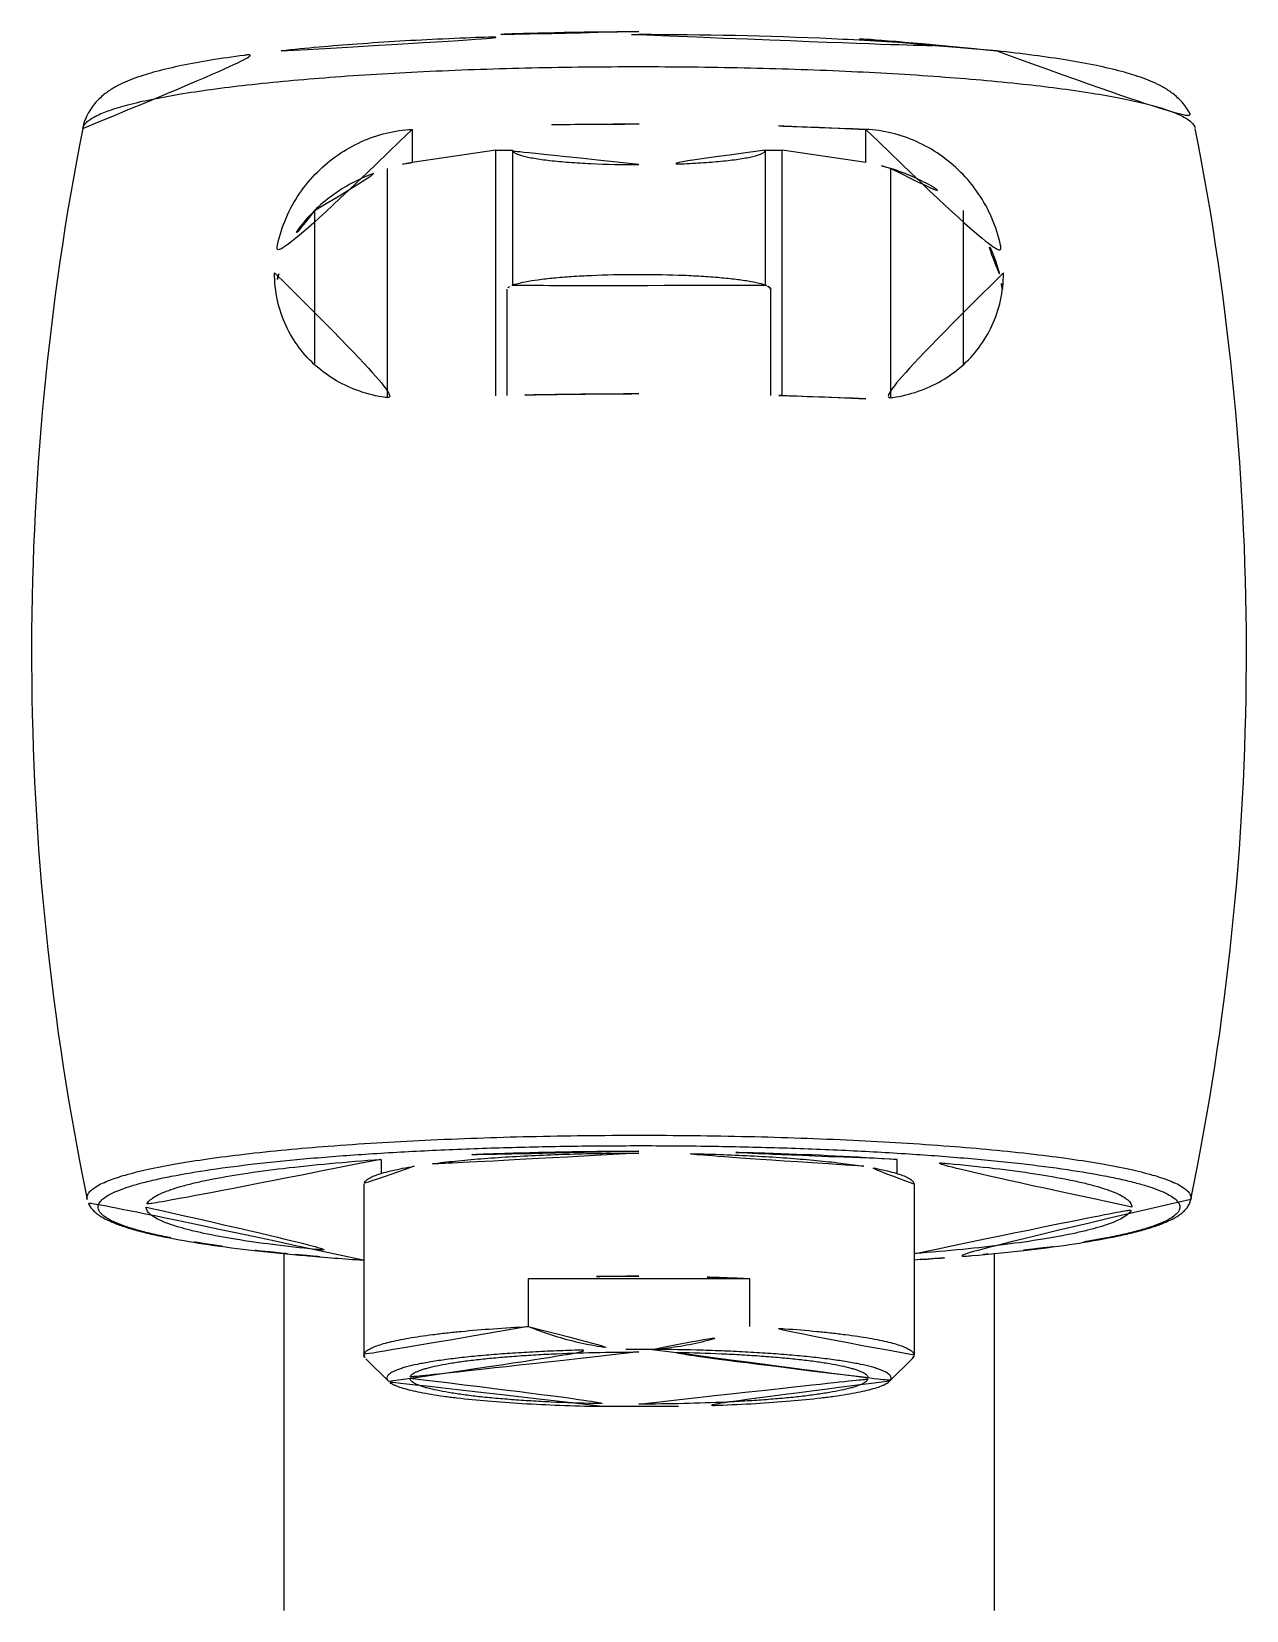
# Model space of a CAD drawing. Extents: x 16296660632 to 16296673174, y -37409619871 to -37409617131.
# Drawn here: x 16296672045.8 to 16296672098.8, y -37409617675.9 to -37409617607 of the extents above; entities that cross this region are included whole.
import ezdxf

# ---------------------------------------------------------------- set-up
doc = ezdxf.new("R2010")
doc.units = 0
doc.header["$LTSCALE"] = 10
doc.header["$MEASUREMENT"] = 0
doc.layers.get('0').update_dxf_attribs({"linetype": 'CONTINUOUS'})

msp = doc.modelspace()

# ---------------------------------------------------------------- linework, layer by layer
at = {"color": 7, "linetype": 'Continuous'}
for p, q in [((16296672072.017509, -37409617607.15107), (16296672072.34292, -37409617607.150803)), ((16296672056.727989, -37409617607.860947), (16296672056.729259, -37409617607.860809)), ((16296672071.993771, -37409617608.5448), (16296672072.34292, -37409617608.544518)), ((16296672062.442921, -37409617611.281731), (16296672062.442921, -37409617612.728577)), ((16296672082.24292, -37409617612.728577), (16296672082.24292, -37409617611.281731)), ((16296672066.09292, -37409617612.194206), (16296672062.442921, -37409617612.728577)), ((16296672066.09292, -37409617622.892868), (16296672066.09292, -37409617612.194206)), ((16296672066.09292, -37409617612.194206), (16296672066.84292, -37409617612.194206)), ((16296672066.84292, -37409617618.073448), (16296672066.84292, -37409617612.194206)), ((16296672077.84292, -37409617612.194206), (16296672077.84292, -37409617618.073509)), ((16296672077.84292, -37409617612.194206), (16296672078.59292, -37409617612.194206)), ((16296672078.59292, -37409617622.892868), (16296672078.59292, -37409617612.194206)), ((16296672082.24292, -37409617612.728577), (16296672078.59292, -37409617612.194206)), ((16296672061.34943, -37409617612.988487), (16296672061.34943, -37409617622.947937)), ((16296672083.33642, -37409617622.941902), (16296672083.33642, -37409617612.988487)), ((16296672058.189039, -37409617614.821678), (16296672058.189039, -37409617621.492111)), ((16296672086.496811, -37409617621.528587), (16296672086.496811, -37409617614.821678)), ((16296672066.59292, -37409617622.881729), (16296672066.59292, -37409617618.254753)), ((16296672078.09292, -37409617622.881729), (16296672078.09292, -37409617618.254753)), ((16296672061.09292, -37409617656.19381), (16296672061.09292, -37409617656.803947)), ((16296672062.540251, -37409617656.489227), (16296672062.532869, -37409617656.490417)), ((16296672082.15262, -37409617656.490356), (16296672082.14929, -37409617656.489822)), ((16296672083.59292, -37409617656.193466), (16296672083.59292, -37409617656.803978)), ((16296672060.34292, -37409617657.275383), (16296672060.34292, -37409617664.726852)), ((16296672084.34292, -37409617657.275383), (16296672084.34292, -37409617664.726852)), ((16296672051.92226, -37409617659.610909), (16296672051.87167, -37409617659.600929)), ((16296672092.80662, -37409617659.602417), (16296672092.756639, -37409617659.612267)), ((16296672056.84292, -37409617660.283386), (16296672056.84292, -37409617675.852707)), ((16296672060.332809, -37409617660.575371), (16296672060.13802, -37409617660.562141)), ((16296672084.604639, -37409617660.558228), (16296672084.351391, -37409617660.575493)), ((16296672087.84292, -37409617660.283401), (16296672087.84292, -37409617675.852707)), ((16296672067.51226, -37409617661.392776), (16296672067.51226, -37409617663.479187)), ((16296672077.17359, -37409617661.392776), (16296672067.51226, -37409617661.392776)), ((16296672077.17359, -37409617663.479187), (16296672077.17359, -37409617661.392776)), ((16296672072.922001, -37409617664.472717), (16296672071.763849, -37409617664.472717)), ((16296672060.4216, -37409617664.882668), (16296672061.415039, -37409617665.863213)), ((16296672084.26425, -37409617664.882668), (16296672083.270809, -37409617665.863213)), ((16296672070.62645, -37409617666.954468), (16296672074.059401, -37409617666.954468))]:
    msp.add_line(p, q, dxfattribs=at)
for centre, radius, start, end in [((16296672072.34292, -37409617752.017616), 144.999905, 90, 96.18166261), ((16296672072.34293, -37409617752.017647), 144.999939, 83.81833739, 90), ((16296672072.187071, -37409617813.400681), 202.353697, 89.95584967, 92.76013478), ((16296672072.498779, -37409617813.400681), 202.353697, 87.23986522, 90.04415033), ((16296672164.17593, -37409617634.105988), 118.333027, 168.85867462, 191.61754995), ((16296671980.50992, -37409617634.105988), 118.333027, 348.38245005, 11.14132538), ((16296672062.392139, -37409617619.033577), 5.950314, 134.93995751, 165.8107959), ((16296672082.29372, -37409617619.033577), 5.950294, 14.16397138, 45.06004249), ((16296672062.38228, -37409617619.028999), 5.939624, 165.8306216, 172.34359729), ((16296672082.30418, -37409617619.028847), 5.939005, 7.38434927, 14.14456953), ((16296672072.5821, -37409617834.355331), 211.551441, 87.3826303, 90.06480481), ((16296672061.810169, -37409617604.297821), 56.20164, 262.03276195, 262.42761367), ((16296672082.998711, -37409617605.199028), 55.29208, 277.57450221, 277.97960195), ((16296672066.068609, -37409617567.05394), 93.690498, 264.33131553, 264.65366826), ((16296672068.09387, -37409617544.213333), 116.620499, 264.70852028, 266.08824647), ((16296672077.087761, -37409617550.349861), 110.464423, 273.90191113, 275.33678403), ((16296672078.753969, -37409617568.471077), 92.266785, 275.3532681, 275.69119381), ((16296672072.265841, -37409617759.28804), 98.010607, 89.9549754, 92.77993412), ((16296672072.42001, -37409617759.28804), 98.010607, 87.22006588, 90.0450246)]:
    msp.add_arc(centre, radius, start, end, dxfattribs=at)
for centre, major_axis, start_param, end_param in [((16296672062.442921, -37409617618.689743), (4.483873, 4.617324), 0.844039889, 1.027318518), ((16296672082.24292, -37409617618.689743), (-4.483873, 4.617324), -1.027318518, -0.844039889)]:
    msp.add_ellipse(centre, major_axis=major_axis, ratio=0.863396403, start_param=start_param, end_param=end_param, dxfattribs=at)
for points, knots in [([(16296672056.72928, -37409617607.860809), (16296672057.831511, -37409617607.741417), (16296672060.180981, -37409617607.536461), (16296672065.27622, -37409617607.240883), (16296672069.271891, -37409617607.155563), (16296672072.017509, -37409617607.15107)], [0, 0, 0, 0, 0.217241411, 0.462005798, 1, 1, 1, 1]), ([(16296672072.34292, -37409617607.150803), (16296672075.146721, -37409617607.150803), (16296672079.228239, -37409617607.232887), (16296672084.432091, -37409617607.530609), (16296672086.831841, -37409617607.738983), (16296672087.956791, -37409617607.860832)], [0, 0, 0, 0, 0.537952994, 0.782897487, 1, 1, 1, 1]), ([(16296672048.07316, -37409617611.24012), (16296672048.120371, -37409617611.000427), (16296672048.281019, -37409617610.564598), (16296672048.665661, -37409617610.050484), (16296672049.082041, -37409617609.684723), (16296672049.630699, -37409617609.343109), (16296672050.361919, -37409617609.02845), (16296672051.330111, -37409617608.737312), (16296672052.43959, -37409617608.482918), (16296672053.71612, -37409617608.252243), (16296672055.16411, -37409617608.041054), (16296672056.188259, -37409617607.919411), (16296672056.728001, -37409617607.860939)], [0, 0, 0, 0, 0.074739749, 0.139249544, 0.194630463, 0.243338921, 0.336445854, 0.437130341, 0.552374562, 0.68450314, 0.833904031, 1, 1, 1, 1]), ([(16296672087.95866, -37409617607.861031), (16296672088.49835, -37409617607.919487), (16296672089.52239, -37409617608.04113), (16296672090.97024, -37409617608.252319), (16296672092.246639, -37409617608.483002), (16296672093.356001, -37409617608.737381), (16296672094.324089, -37409617609.028526), (16296672095.05525, -37409617609.34314), (16296672095.60391, -37409617609.684753), (16296672096.020189, -37409617610.050552), (16296672096.404881, -37409617610.564621), (16296672096.565479, -37409617611.00042), (16296672096.61269, -37409617611.24012)], [0, 0, 0, 0, 0.166092981, 0.315491988, 0.447617793, 0.562859859, 0.663543617, 0.756650339, 0.805356258, 0.860757276, 0.925249618, 1, 1, 1, 1]), ([(16296672048.07316, -37409617611.24012), (16296672048.093121, -37409617611.138672), (16296672048.20656, -37409617610.989113), (16296672048.410801, -37409617610.833557), (16296672048.735821, -37409617610.645889), (16296672049.28281, -37409617610.427902), (16296672050.099911, -37409617610.186943), (16296672051.119459, -37409617609.954857), (16296672052.33271, -37409617609.733368), (16296672053.729231, -37409617609.525291), (16296672055.91711, -37409617609.256729), (16296672059.00441, -37409617608.978607), (16296672063.04891, -37409617608.73674), (16296672067.433571, -37409617608.584618), (16296672070.453711, -37409617608.547318), (16296672071.993771, -37409617608.5448)], [0, 0, 0, 0, 0.012744426, 0.021393292, 0.031884868, 0.058780666, 0.093779722, 0.136809055, 0.187600037, 0.245763062, 0.310818073, 0.459276389, 0.627747036, 0.810174301, 1, 1, 1, 1]), ([(16296672072.34292, -37409617608.544518), (16296672073.873159, -37409617608.544518), (16296672076.87916, -37409617608.5765), (16296672081.251881, -37409617608.719513), (16296672085.30382, -37409617608.951233), (16296672088.889179, -37409617609.26281), (16296672091.522301, -37409617609.593262), (16296672093.296671, -37409617609.901482), (16296672094.35532, -37409617610.129578), (16296672095.216631, -37409617610.366783), (16296672095.80337, -37409617610.581787), (16296672096.16404, -37409617610.765297), (16296672096.400579, -37409617610.919922), (16296672096.544491, -37409617611.062019), (16296672096.589729, -37409617611.166969)], [0, 0, 0, 0, 0.186516287, 0.36637955, 0.533222645, 0.681138091, 0.804976649, 0.856530514, 0.900609008, 0.936923722, 0.965345271, 0.976639411, 0.986070105, 1, 1, 1, 1]), ([(16296672062.442921, -37409617611.281731), (16296672062.064171, -37409617611.300507), (16296672061.30563, -37409617611.411362), (16296672059.843559, -37409617611.912781), (16296672058.18635, -37409617613.05883), (16296672057.029909, -37409617614.752083), (16296672056.530951, -37409617616.309792), (16296672056.442949, -37409617617.129608), (16296672056.44294, -37409617617.534683)], [0, 0, 0, 0, 0.119802196, 0.240441949, 0.486064204, 0.741794051, 0.872033267, 1, 1, 1, 1]), ([(16296672082.24292, -37409617611.281731), (16296672082.621651, -37409617611.300499), (16296672083.380079, -37409617611.411247), (16296672084.47168, -37409617611.785896), (16296672085.49036, -37409617612.360329), (16296672086.40522, -37409617613.122231), (16296672087.181669, -37409617614.056488), (16296672087.778749, -37409617615.135986), (16296672088.15563, -37409617616.312813), (16296672088.242941, -37409617617.132446), (16296672088.242809, -37409617617.537407)], [0, 0, 0, 0, 0.119501806, 0.23987492, 0.361770722, 0.48601393, 0.613037283, 0.742429232, 0.872379533, 1, 1, 1, 1]), ([(16296672072.34292, -37409617612.818909), (16296672071.64113, -37409617612.818909), (16296672070.62154, -37409617612.797897), (16296672069.32538, -37409617612.721107), (16296672068.6098, -37409617612.656502), (16296672068.10441, -37409617612.593872), (16296672067.78367, -37409617612.545357), (16296672067.50672, -37409617612.493736), (16296672067.275961, -37409617612.43972), (16296672067.093559, -37409617612.383636), (16296672066.97331, -37409617612.332916), (16296672066.9044, -37409617612.288803), (16296672066.86268, -37409617612.252617), (16296672066.84292, -37409617612.216454), (16296672066.84292, -37409617612.194206)], [0, 0, 0, 0, 0.375499325, 0.545384035, 0.694678023, 0.759833355, 0.817841194, 0.868215242, 0.910542491, 0.944567721, 0.970255923, 0.980093215, 0.988106794, 1, 1, 1, 1]), ([(16296672077.84292, -37409617612.194206), (16296672077.84292, -37409617612.216454), (16296672077.82317, -37409617612.252617), (16296672077.78145, -37409617612.288803), (16296672077.71254, -37409617612.332916), (16296672077.592291, -37409617612.383636), (16296672077.409889, -37409617612.43972), (16296672077.179131, -37409617612.493736), (16296672076.90218, -37409617612.545357), (16296672076.58144, -37409617612.593872), (16296672076.07605, -37409617612.656502), (16296672075.36046, -37409617612.721107), (16296672074.06431, -37409617612.797897), (16296672073.04471, -37409617612.818909), (16296672072.34292, -37409617612.818909)], [0, 0, 0, 0, 0.011893206, 0.019906785, 0.029744077, 0.055432279, 0.089457509, 0.131784758, 0.182158806, 0.240166645, 0.305321977, 0.454615965, 0.624500675, 1, 1, 1, 1]), ([(16296672058.189039, -37409617614.821678), (16296672058.429701, -37409617614.581306), (16296672058.944759, -37409617614.143227), (16296672059.77689, -37409617613.625267), (16296672060.585899, -37409617613.252823), (16296672061.11046, -37409617613.06749), (16296672061.34943, -37409617612.988487)], [0, 0, 0, 0, 0.276793034, 0.547590327, 0.795189754, 1, 1, 1, 1]), ([(16296672083.33642, -37409617612.988487), (16296672083.57539, -37409617613.06749), (16296672084.10008, -37409617613.252983), (16296672085.215919, -37409617613.765762), (16296672086.021959, -37409617614.347397), (16296672086.496811, -37409617614.821678)], [0, 0, 0, 0, 0.205114046, 0.453051418, 1, 1, 1, 1]), ([(16296672056.44294, -37409617617.534683), (16296672056.442921, -37409617617.940536), (16296672056.52784, -37409617618.736473), (16296672056.903339, -37409617619.848923), (16296672057.485979, -37409617620.82029), (16296672058.240721, -37409617621.632759), (16296672059.13973, -37409617622.275902), (16296672060.159439, -37409617622.738869), (16296672061.275209, -37409617623.006378), (16296672062.051291, -37409617623.04274), (16296672062.442921, -37409617623.024597)], [0, 0, 0, 0, 0.133724205, 0.261250291, 0.383953616, 0.504134017, 0.624098777, 0.745801296, 0.870826564, 1, 1, 1, 1]), ([(16296672077.902479, -37409617618.088051), (16296672077.79834, -37409617618.043228), (16296672077.5336, -37409617617.96772), (16296672077.06464, -37409617617.876823), (16296672076.462971, -37409617617.794983), (16296672075.74592, -37409617617.724586), (16296672074.93301, -37409617617.668297), (16296672073.726049, -37409617617.61322), (16296672072.16292, -37409617617.590538), (16296672070.608391, -37409617617.624222), (16296672069.428631, -37409617617.688248), (16296672068.650209, -37409617617.750282), (16296672067.97551, -37409617617.825333), (16296672067.423611, -37409617617.911324), (16296672067.048149, -37409617617.994347), (16296672066.822639, -37409617618.069359), (16296672066.735649, -37409617618.108582), (16296672066.69976, -37409617618.129478)], [0, 0, 0, 0, 0.030128148, 0.072764822, 0.126978019, 0.191372911, 0.264209282, 0.343479994, 0.51241187, 0.679513194, 0.756547923, 0.826344213, 0.886997551, 0.936882874, 0.974755413, 0.988963283, 1, 1, 1, 1]), ([(16296672088.242809, -37409617617.537407), (16296672088.24268, -37409617617.943008), (16296672088.157511, -37409617618.738457), (16296672087.78178, -37409617619.850349), (16296672087.199169, -37409617620.82135), (16296672086.44434, -37409617621.633347), (16296672085.545521, -37409617622.276222), (16296672084.52593, -37409617622.739113), (16296672083.410311, -37409617623.006332), (16296672082.634411, -37409617623.04274), (16296672082.24292, -37409617623.024597)], [0, 0, 0, 0, 0.133676809, 0.26118768, 0.38391826, 0.504087992, 0.624054293, 0.745780742, 0.87083613, 1, 1, 1, 1]), ([(16296672066.69976, -37409617618.129478), (16296672066.683611, -37409617618.13887), (16296672066.637831, -37409617618.167953), (16296672066.59292, -37409617618.217484), (16296672066.59292, -37409617618.254753)], [0, 0, 0, 0, 0.333933555, 1, 1, 1, 1]), ([(16296672078.09292, -37409617618.254753), (16296672078.09292, -37409617618.222519), (16296672078.05282, -37409617618.171059), (16296672077.980949, -37409617618.124657), (16296672077.930849, -37409617618.100258), (16296672077.902479, -37409617618.088051)], [0, 0, 0, 0, 0.369005788, 0.646327553, 1, 1, 1, 1]), ([(16296672072.34292, -37409617622.804024), (16296672071.498289, -37409617622.804024), (16296672068.197359, -37409617622.822289), (16296672064.896641, -37409617622.910881), (16296672062.442921, -37409617623.024597)], [0, 0, 0, 0, 0.255873746, 1, 1, 1, 1]), ([(16296672048.267111, -37409617657.93541), (16296672048.25795, -37409617657.890923), (16296672048.25964, -37409617657.791969), (16296672048.33013, -37409617657.649063), (16296672048.4585, -37409617657.51297), (16296672048.643259, -37409617657.379608), (16296672048.88505, -37409617657.24778), (16296672049.315809, -37409617657.060013), (16296672050.000561, -37409617656.83934), (16296672050.989321, -37409617656.59729), (16296672052.18874, -37409617656.366257), (16296672053.587151, -37409617656.148697), (16296672055.80608, -37409617655.866913), (16296672058.962629, -37409617655.576469), (16296672063.11772, -37409617655.325798), (16296672067.637341, -37409617655.170959), (16296672070.75371, -37409617655.136253), (16296672072.34292, -37409617655.136253)], [0, 0, 0, 0, 0.00553463, 0.011602171, 0.018986944, 0.028132318, 0.039263559, 0.052484886, 0.085341302, 0.126755449, 0.176482587, 0.234126722, 0.299180496, 0.449006774, 0.620277518, 0.8063502, 1, 1, 1, 1]), ([(16296672072.34292, -37409617655.136253), (16296672073.93211, -37409617655.136253), (16296672077.048441, -37409617655.170959), (16296672081.56801, -37409617655.325798), (16296672085.723101, -37409617655.576462), (16296672088.879669, -37409617655.866913), (16296672091.098631, -37409617656.148689), (16296672092.49707, -37409617656.366249), (16296672093.696501, -37409617656.597282), (16296672094.68528, -37409617656.83934), (16296672095.370029, -37409617657.059998), (16296672095.8008, -37409617657.24778), (16296672096.042589, -37409617657.379608), (16296672096.22735, -37409617657.51297), (16296672096.355721, -37409617657.649063), (16296672096.426201, -37409617657.791969), (16296672096.4279, -37409617657.890923), (16296672096.418739, -37409617657.93541)], [0, 0, 0, 0, 0.193646274, 0.379717149, 0.550988015, 0.700815845, 0.76587063, 0.823515701, 0.873243689, 0.914658324, 0.947515115, 0.960736411, 0.971867776, 0.981013231, 0.988397894, 0.99446539, 1, 1, 1, 1]), ([(16296672051.87167, -37409617659.600929), (16296672051.63022, -37409617659.553047), (16296672051.17691, -37409617659.456833), (16296672050.545219, -37409617659.29895), (16296672050.00596, -37409617659.137222), (16296672049.56114, -37409617658.972343), (16296672049.211201, -37409617658.805367), (16296672048.956461, -37409617658.635567), (16296672048.791571, -37409617658.460052), (16296672048.73032, -37409617658.260918), (16296672048.801161, -37409617658.063522), (16296672048.972799, -37409617657.889076), (16296672049.234859, -37409617657.719452), (16296672049.5921, -37409617657.552673), (16296672050.04427, -37409617657.387993), (16296672050.590731, -37409617657.226547), (16296672051.22946, -37409617657.068977), (16296672052.255199, -37409617656.853958), (16296672053.747971, -37409617656.607803), (16296672055.772711, -37409617656.350952), (16296672058.07946, -37409617656.125038), (16296672060.62907, -37409617655.934196), (16296672063.37818, -37409617655.782143), (16296672066.2803, -37409617655.671356), (16296672069.28558, -37409617655.604301), (16296672071.318199, -37409617655.589417), (16296672072.34292, -37409617655.589256)], [0, 0, 0, 0, 0.026782599, 0.050413274, 0.070830135, 0.088009116, 0.101991684, 0.112919752, 0.121187715, 0.12775488, 0.134399108, 0.142848396, 0.154002865, 0.168229047, 0.185657361, 0.206323683, 0.230199868, 0.257222393, 0.320341002, 0.394751653, 0.479267351, 0.572507406, 0.672928668, 0.778836598, 0.888500076, 1, 1, 1, 1]), ([(16296672072.34292, -37409617655.82692), (16296672070.39159, -37409617655.82692), (16296672066.634199, -37409617655.884109), (16296672062.88027, -37409617656.063026), (16296672061.07881, -37409617656.188904)], [0, 0, 0, 0, 0.519361787, 1, 1, 1, 1]), ([(16296672072.34292, -37409617655.589256), (16296672073.36796, -37409617655.589363), (16296672075.40115, -37409617655.604286), (16296672078.40728, -37409617655.671432), (16296672081.310169, -37409617655.782242), (16296672084.059931, -37409617655.93441), (16296672086.61002, -37409617656.125351), (16296672088.917049, -37409617656.351379), (16296672090.941839, -37409617656.608383), (16296672092.434481, -37409617656.854652), (16296672093.45997, -37409617657.069794), (16296672094.09841, -37409617657.227432), (16296672094.64451, -37409617657.388939), (16296672095.096251, -37409617657.553688), (16296672095.452999, -37409617657.720543), (16296672095.71452, -37409617657.890244), (16296672095.885611, -37409617658.064827), (16296672095.95558, -37409617658.262466), (16296672095.893351, -37409617658.46151), (16296672095.72769, -37409617658.636963), (16296672095.47209, -37409617658.806793), (16296672095.121241, -37409617658.973801), (16296672094.67544, -37409617659.138702), (16296672094.13517, -37409617659.300438), (16296672093.50243, -37409617659.458321), (16296672093.04842, -37409617659.554558), (16296672092.80662, -37409617659.602417)], [0, 0, 0, 0, 0.111501749, 0.221165025, 0.327072022, 0.427489459, 0.520721705, 0.605224767, 0.679617123, 0.742711202, 0.769718994, 0.793578866, 0.814227548, 0.831636858, 0.845843338, 0.856978578, 0.865411366, 0.872048027, 0.87862247, 0.886909108, 0.897861365, 0.911871143, 0.929079038, 0.949525658, 0.97318674, 1, 1, 1, 1]), ([(16296672083.605721, -37409617656.188797), (16296672081.804461, -37409617656.062973), (16296672078.05097, -37409617655.884102), (16296672074.294029, -37409617655.82692), (16296672072.34292, -37409617655.82692)], [0, 0, 0, 0, 0.480640566, 1, 1, 1, 1]), ([(16296672061.07881, -37409617656.188904), (16296672060.33297, -37409617656.240997), (16296672058.913691, -37409617656.353569), (16296672056.906651, -37409617656.559792), (16296672055.149309, -37409617656.792198), (16296672053.85622, -37409617657.013573), (16296672052.969469, -37409617657.206253), (16296672052.418289, -37409617657.347076), (16296672051.94742, -37409617657.491173), (16296672051.55851, -37409617657.63797), (16296672051.25194, -37409617657.786568), (16296672051.027849, -37409617657.937637), (16296672050.88221, -37409617658.093529), (16296672050.842951, -37409617658.215103), (16296672050.842951, -37409617658.268929)], [0, 0, 0, 0, 0.210605871, 0.401010805, 0.568266621, 0.70985868, 0.770393654, 0.823838839, 0.870064133, 0.909029865, 0.940837967, 0.9658138, 0.984837247, 1, 1, 1, 1]), ([(16296672062.532869, -37409617656.490417), (16296672062.365549, -37409617656.517403), (16296672062.05084, -37409617656.571991), (16296672061.61104, -37409617656.662643), (16296672061.23403, -37409617656.756508), (16296672060.921909, -37409617656.852982), (16296672060.7047, -37409617656.939499), (16296672060.56646, -37409617657.01181), (16296672060.486629, -37409617657.062973), (16296672060.42384, -37409617657.11454), (16296672060.378059, -37409617657.166832), (16296672060.3496, -37409617657.220337), (16296672060.342939, -37409617657.257729), (16296672060.342939, -37409617657.275398)], [0, 0, 0, 0, 0.211731989, 0.398981727, 0.560891291, 0.696911198, 0.80691521, 0.852349669, 0.891637209, 0.925158169, 0.953557337, 0.977925666, 1, 1, 1, 1]), ([(16296672072.34292, -37409617655.912407), (16296672071.395901, -37409617655.912407), (16296672069.554911, -37409617655.936882), (16296672067.304291, -37409617656.029541), (16296672065.62322, -37409617656.142281), (16296672064.49367, -37409617656.240211), (16296672063.47591, -37409617656.352318), (16296672062.83777, -37409617656.441368), (16296672062.540251, -37409617656.489227)], [0, 0, 0, 0, 0.289082349, 0.561946095, 0.687475579, 0.803364303, 0.908012027, 1, 1, 1, 1]), ([(16296672082.14929, -37409617656.489822), (16296672081.851789, -37409617656.441917), (16296672081.213631, -37409617656.352768), (16296672080.195749, -37409617656.240547), (16296672079.065901, -37409617656.142517), (16296672077.38414, -37409617656.029671), (16296672075.13241, -37409617655.936897), (16296672073.29047, -37409617655.912407), (16296672072.34292, -37409617655.912407)], [0, 0, 0, 0, 0.091948304, 0.196570689, 0.31244744, 0.437976926, 0.710868625, 1, 1, 1, 1]), ([(16296672084.342911, -37409617657.275368), (16296672084.342911, -37409617657.257698), (16296672084.336241, -37409617657.220306), (16296672084.30777, -37409617657.166786), (16296672084.261971, -37409617657.114502), (16296672084.19916, -37409617657.06292), (16296672084.11932, -37409617657.011772), (16296672083.98105, -37409617656.939453), (16296672083.763809, -37409617656.852943), (16296672083.451639, -37409617656.756462), (16296672083.07457, -37409617656.662582), (16296672082.63471, -37409617656.571938), (16296672082.31996, -37409617656.517326), (16296672082.15262, -37409617656.490356)], [0, 0, 0, 0, 0.022073096, 0.046441282, 0.07484104, 0.108362995, 0.147651661, 0.193087192, 0.303092938, 0.439113726, 0.601022956, 0.788271126, 1, 1, 1, 1]), ([(16296672093.842899, -37409617658.268898), (16296672093.842899, -37409617658.215073), (16296672093.803619, -37409617658.093483), (16296672093.65793, -37409617657.937599), (16296672093.433809, -37409617657.786507), (16296672093.12719, -37409617657.637901), (16296672092.738211, -37409617657.491096), (16296672092.267281, -37409617657.347), (16296672091.716021, -37409617657.206161), (16296672090.829149, -37409617657.013474), (16296672089.5359, -37409617656.792099), (16296672087.77836, -37409617656.559692), (16296672085.77108, -37409617656.353477), (16296672084.35165, -37409617656.240913), (16296672083.605721, -37409617656.188797)], [0, 0, 0, 0, 0.015162362, 0.034186357, 0.059162749, 0.090971781, 0.12993859, 0.176164488, 0.229610298, 0.29014574, 0.431737709, 0.598992792, 0.789396222, 1, 1, 1, 1]), ([(16296672060.31167, -37409617660.578308), (16296672059.47967, -37409617660.522499), (16296672057.892799, -37409617660.401337), (16296672055.64237, -37409617660.178177), (16296672053.65781, -37409617659.925003), (16296672052.18602, -37409617659.682297), (16296672051.164459, -37409617659.469803), (16296672050.51671, -37409617659.312378), (16296672049.95034, -37409617659.148323), (16296672049.463449, -37409617658.975647), (16296672049.05171, -37409617658.790619), (16296672048.755381, -37409617658.614319), (16296672048.559349, -37409617658.445549), (16296672048.430161, -37409617658.301979), (16296672048.324551, -37409617658.132263), (16296672048.281019, -37409617658.003098), (16296672048.267099, -37409617657.93541)], [0, 0, 0, 0, 0.19791335, 0.377698649, 0.536682755, 0.672688524, 0.731595308, 0.784298385, 0.830861706, 0.871497718, 0.906787929, 0.937922525, 0.952867919, 0.968033065, 0.983598589, 1, 1, 1, 1]), ([(16296672050.842951, -37409617658.268929), (16296672050.842951, -37409617658.320328), (16296672050.8783, -37409617658.435654), (16296672051.011681, -37409617658.585587), (16296672051.21756, -37409617658.730743), (16296672051.49914, -37409617658.87355), (16296672051.85643, -37409617659.014709), (16296672052.28916, -37409617659.153526), (16296672052.796021, -37409617659.289459), (16296672053.612301, -37409617659.475983), (16296672054.804779, -37409617659.691498), (16296672056.428749, -37409617659.919731), (16296672058.28886, -37409617660.124809), (16296672059.606171, -37409617660.238564), (16296672060.299549, -37409617660.291817)], [0, 0, 0, 0, 0.015623973, 0.034949466, 0.060053688, 0.091852295, 0.130702192, 0.176727584, 0.229921513, 0.290174858, 0.431211121, 0.598109558, 0.788604573, 1, 1, 1, 1]), ([(16296672084.38678, -37409617660.291786), (16296672085.080139, -37409617660.238533), (16296672086.39739, -37409617660.124771), (16296672088.257429, -37409617659.919693), (16296672089.88133, -37409617659.691452), (16296672091.073759, -37409617659.475937), (16296672091.889999, -37409617659.289413), (16296672092.39683, -37409617659.153488), (16296672092.829531, -37409617659.014671), (16296672093.18679, -37409617658.873512), (16296672093.468349, -37409617658.730698), (16296672093.67421, -37409617658.585548), (16296672093.80757, -37409617658.435623), (16296672093.842899, -37409617658.320297), (16296672093.842899, -37409617658.268898)], [0, 0, 0, 0, 0.211396764, 0.401893451, 0.568792907, 0.709829694, 0.770082782, 0.823276358, 0.86930126, 0.908150136, 0.939947892, 0.965051393, 0.984376058, 1, 1, 1, 1]), ([(16296672096.418751, -37409617657.93541), (16296672096.404831, -37409617658.003098), (16296672096.3613, -37409617658.132263), (16296672096.25569, -37409617658.301979), (16296672096.126499, -37409617658.445549), (16296672095.93047, -37409617658.614326), (16296672095.63414, -37409617658.790619), (16296672095.222401, -37409617658.975647), (16296672094.73551, -37409617659.148323), (16296672094.16913, -37409617659.312378), (16296672093.521379, -37409617659.46981), (16296672092.499821, -37409617659.682297), (16296672091.02803, -37409617659.925003), (16296672089.043461, -37409617660.178177), (16296672086.79303, -37409617660.401337), (16296672085.20615, -37409617660.522499), (16296672084.374149, -37409617660.578323)], [0, 0, 0, 0, 0.01640098, 0.031966629, 0.047132004, 0.062077454, 0.093211934, 0.128502111, 0.169138156, 0.215701446, 0.268404511, 0.327311265, 0.463317008, 0.622301128, 0.802086539, 1, 1, 1, 1]), ([(16296672054.02018, -37409617659.956963), (16296672053.830391, -37409617659.930389), (16296672053.129, -37409617659.828247), (16296672052.429741, -37409617659.710533), (16296672051.92226, -37409617659.610909)], [0, 0, 0, 0, 0.270367203, 1, 1, 1, 1]), ([(16296672092.756639, -37409617659.612267), (16296672092.598221, -37409617659.643333), (16296672091.906639, -37409617659.772598), (16296672091.211189, -37409617659.880493), (16296672090.674351, -37409617659.95575)], [0, 0, 0, 0, 0.229468093, 1, 1, 1, 1]), ([(16296672056.81432, -37409617660.28627), (16296672056.60244, -37409617660.265228), (16296672055.797951, -37409617660.182426), (16296672054.994619, -37409617660.087868), (16296672054.40399, -37409617660.009338)], [0, 0, 0, 0, 0.263275568, 1, 1, 1, 1]), ([(16296672090.287001, -37409617660.008652), (16296672090.09951, -37409617660.0336), (16296672089.30632, -37409617660.135201), (16296672088.511339, -37409617660.222504), (16296672087.90383, -37409617660.283058)], [0, 0, 0, 0, 0.236527652, 1, 1, 1, 1]), ([(16296672067.51226, -37409617663.479187), (16296672067.00128, -37409617663.504707), (16296672066.023279, -37409617663.562729), (16296672064.832781, -37409617663.660004), (16296672063.95434, -37409617663.750572), (16296672063.35849, -37409617663.821564), (16296672062.809509, -37409617663.897141), (16296672062.310261, -37409617663.976929), (16296672061.863279, -37409617664.06044), (16296672061.470881, -37409617664.147202), (16296672061.13492, -37409617664.236641), (16296672060.85705, -37409617664.32827), (16296672060.66394, -37409617664.410179), (16296672060.54126, -37409617664.478447), (16296672060.47032, -37409617664.526772), (16296672060.41453, -37409617664.575493), (16296672060.373911, -37409617664.624863), (16296672060.34878, -37409617664.675247), (16296672060.342939, -37409617664.710228), (16296672060.34293, -37409617664.726852)], [0, 0, 0, 0, 0.207286494, 0.396916716, 0.483900245, 0.565072219, 0.64002857, 0.708409725, 0.769900263, 0.824231983, 0.871204451, 0.910694342, 0.942713199, 0.955989483, 0.967522371, 0.977429375, 0.985904178, 0.993265278, 1, 1, 1, 1]), ([(16296672067.51226, -37409617663.479187), (16296672068.19022, -37409617663.750343), (16296672069.235241, -37409617664.096283), (16296672070.670271, -37409617664.37928), (16296672071.39884, -37409617664.453629), (16296672071.763849, -37409617664.472717)], [0, 0, 0, 0, 0.499730541, 0.749847128, 1, 1, 1, 1]), ([(16296672072.922001, -37409617664.472717), (16296672073.28701, -37409617664.453629), (16296672074.015579, -37409617664.37928), (16296672075.450609, -37409617664.096283), (16296672076.49563, -37409617663.750343), (16296672077.17359, -37409617663.479187)], [0, 0, 0, 0, 0.250153159, 0.500269843, 1, 1, 1, 1]), ([(16296672084.342911, -37409617664.726852), (16296672084.342911, -37409617664.710228), (16296672084.33707, -37409617664.675247), (16296672084.311939, -37409617664.624863), (16296672084.27132, -37409617664.575493), (16296672084.21553, -37409617664.526772), (16296672084.14459, -37409617664.478447), (16296672084.0219, -37409617664.410179), (16296672083.8288, -37409617664.32827), (16296672083.55093, -37409617664.236641), (16296672083.21497, -37409617664.147202), (16296672082.822571, -37409617664.06044), (16296672082.375601, -37409617663.976929), (16296672081.876341, -37409617663.897141), (16296672081.32736, -37409617663.821564), (16296672080.73151, -37409617663.750572), (16296672079.853069, -37409617663.660004), (16296672078.662571, -37409617663.562729), (16296672077.684561, -37409617663.504707), (16296672077.17359, -37409617663.479187)], [0, 0, 0, 0, 0.006734722, 0.014095822, 0.022570625, 0.032477629, 0.044010517, 0.057286801, 0.089305658, 0.128795549, 0.175768017, 0.230099737, 0.291590275, 0.35997143, 0.434927781, 0.516099755, 0.603083284, 0.792713506, 1, 1, 1, 1]), ([(16296672060.34293, -37409617664.726852), (16296672060.34293, -37409617664.739967), (16296672060.346451, -37409617664.76709), (16296672060.36825, -37409617664.82299), (16296672060.398451, -37409617664.85981), (16296672060.42161, -37409617664.882668)], [0, 0, 0, 0, 0.220198831, 0.453597339, 1, 1, 1, 1]), ([(16296672061.41511, -37409617665.863274), (16296672061.395941, -37409617665.844353), (16296672061.36377, -37409617665.806091), (16296672061.338591, -37409617665.73777), (16296672061.347429, -37409617665.667717), (16296672061.38781, -37409617665.601738), (16296672061.455259, -37409617665.538582), (16296672061.54981, -37409617665.476479), (16296672061.671659, -37409617665.415031), (16296672061.820869, -37409617665.354279), (16296672061.99721, -37409617665.294327), (16296672062.28406, -37409617665.211151), (16296672062.70813, -37409617665.11322), (16296672063.292101, -37409617665.006569), (16296672063.969959, -37409617664.906807), (16296672064.73473, -37409617664.815071), (16296672065.57855, -37409617664.73243), (16296672066.49268, -37409617664.659813), (16296672067.46764, -37409617664.598), (16296672068.49328, -37409617664.547699), (16296672069.93074, -37409617664.496101), (16296672071.02561, -37409617664.477142), (16296672071.763849, -37409617664.472717)], [0, 0, 0, 0, 0.007478302, 0.013698468, 0.019637594, 0.026398609, 0.034759335, 0.045132703, 0.057717217, 0.07260898, 0.089844347, 0.109425825, 0.155540734, 0.210648532, 0.274271645, 0.345811266, 0.424566533, 0.50974843, 0.600498045, 0.695893004, 0.794950493, 1, 1, 1, 1]), ([(16296672072.34292, -37409617664.584572), (16296672071.69257, -37409617664.584572), (16296672070.4165, -37409617664.598587), (16296672068.84507, -37409617664.651604), (16296672067.643721, -37409617664.715736), (16296672066.804569, -37409617664.772499), (16296672066.018721, -37409617664.838219), (16296672065.293711, -37409617664.912231), (16296672064.63649, -37409617664.993752), (16296672064.053329, -37409617665.081909), (16296672063.549761, -37409617665.175781), (16296672063.18306, -37409617665.261658), (16296672062.933901, -37409617665.334373), (16296672062.77969, -37409617665.386833), (16296672062.648331, -37409617665.439987), (16296672062.54001, -37409617665.493752), (16296672062.45472, -37409617665.548027), (16296672062.392349, -37409617665.603127), (16296672062.35272, -37409617665.660004), (16296672062.34293, -37409617665.70137), (16296672062.34293, -37409617665.720383)], [0, 0, 0, 0, 0.191338267, 0.375410317, 0.462535597, 0.545273403, 0.622847245, 0.694532265, 0.75966846, 0.817666635, 0.868023208, 0.910340926, 0.9283992, 0.944366323, 0.95824298, 0.970061385, 0.979897515, 0.987906897, 0.994408136, 1, 1, 1, 1]), ([(16296672072.922001, -37409617664.472717), (16296672073.66024, -37409617664.477142), (16296672074.75511, -37409617664.496101), (16296672076.19256, -37409617664.547699), (16296672077.218189, -37409617664.598), (16296672078.19315, -37409617664.659798), (16296672079.107281, -37409617664.73243), (16296672079.951111, -37409617664.815071), (16296672080.715891, -37409617664.906807), (16296672081.393749, -37409617665.006569), (16296672081.977711, -37409617665.11322), (16296672082.401791, -37409617665.211151), (16296672082.688629, -37409617665.294327), (16296672082.864981, -37409617665.354279), (16296672083.014179, -37409617665.415031), (16296672083.13603, -37409617665.476479), (16296672083.230591, -37409617665.538582), (16296672083.29804, -37409617665.601738), (16296672083.338421, -37409617665.667717), (16296672083.34726, -37409617665.737762), (16296672083.322081, -37409617665.806091), (16296672083.289909, -37409617665.844353), (16296672083.270741, -37409617665.863258)], [0, 0, 0, 0, 0.205048838, 0.304105976, 0.399500691, 0.490250166, 0.575432142, 0.654187663, 0.7257276, 0.789350919, 0.844458833, 0.890573851, 0.910155384, 0.927390833, 0.942282627, 0.954867216, 0.965240655, 0.973601407, 0.98036247, 0.986301604, 0.992521756, 1, 1, 1, 1]), ([(16296672082.34292, -37409617665.720383), (16296672082.34292, -37409617665.70137), (16296672082.33313, -37409617665.660011), (16296672082.29351, -37409617665.603127), (16296672082.231131, -37409617665.548027), (16296672082.14584, -37409617665.493752), (16296672082.037519, -37409617665.440002), (16296672081.90616, -37409617665.386833), (16296672081.751961, -37409617665.334381), (16296672081.5028, -37409617665.261658), (16296672081.136101, -37409617665.175781), (16296672080.63253, -37409617665.081909), (16296672080.04937, -37409617664.993752), (16296672079.39216, -37409617664.912231), (16296672078.66715, -37409617664.838226), (16296672077.8813, -37409617664.772507), (16296672077.042139, -37409617664.715736), (16296672075.84079, -37409617664.651604), (16296672074.26936, -37409617664.598587), (16296672072.99329, -37409617664.584572), (16296672072.34292, -37409617664.584572)], [0, 0, 0, 0, 0.00559185, 0.012093035, 0.020102368, 0.029938429, 0.041756741, 0.055633339, 0.071600387, 0.089658568, 0.131976168, 0.182332597, 0.240330541, 0.305466465, 0.377151212, 0.454724822, 0.53746264, 0.624588154, 0.808660907, 1, 1, 1, 1]), ([(16296672084.26424, -37409617664.882668), (16296672084.287399, -37409617664.85981), (16296672084.3176, -37409617664.82299), (16296672084.339399, -37409617664.76709), (16296672084.34292, -37409617664.739967), (16296672084.342911, -37409617664.726852)], [0, 0, 0, 0, 0.546402661, 0.779801169, 1, 1, 1, 1]), ([(16296672070.62645, -37409617666.954468), (16296672070.04812, -37409617666.944077), (16296672068.921511, -37409617666.913483), (16296672067.291771, -37409617666.836327), (16296672065.794849, -37409617666.730911), (16296672064.649401, -37409617666.618271), (16296672063.82929, -37409617666.513672), (16296672063.294979, -37409617666.433296), (16296672062.82021, -37409617666.348457), (16296672062.40797, -37409617666.259842), (16296672062.06089, -37409617666.168053), (16296672061.814659, -37409617666.085541), (16296672061.653191, -37409617666.016457), (16296672061.55687, -37409617665.9673), (16296672061.47806, -37409617665.917778), (16296672061.433689, -37409617665.881607), (16296672061.41511, -37409617665.863274)], [0, 0, 0, 0, 0.185858034, 0.36210718, 0.52420827, 0.667992319, 0.731861782, 0.789841868, 0.841586644, 0.886809601, 0.925287989, 0.956900954, 0.970136886, 0.981688623, 0.991610001, 1, 1, 1, 1]), ([(16296672062.34293, -37409617665.720383), (16296672062.34293, -37409617665.739388), (16296672062.352711, -37409617665.780746), (16296672062.39234, -37409617665.837624), (16296672062.45472, -37409617665.892731), (16296672062.54001, -37409617665.947006), (16296672062.648331, -37409617666.000763), (16296672062.77969, -37409617666.053917), (16296672062.933901, -37409617666.106377), (16296672063.18305, -37409617666.1791), (16296672063.549749, -37409617666.264977), (16296672064.05332, -37409617666.358849), (16296672064.63648, -37409617666.447006), (16296672065.29369, -37409617666.528526), (16296672066.0187, -37409617666.602531), (16296672066.80455, -37409617666.668251), (16296672067.6437, -37409617666.725021), (16296672068.84506, -37409617666.789162), (16296672070.416491, -37409617666.842171), (16296672071.69256, -37409617666.856194), (16296672072.34292, -37409617666.856194)], [0, 0, 0, 0, 0.00559185, 0.012093035, 0.020102368, 0.029938429, 0.041756741, 0.055633339, 0.071600387, 0.089658568, 0.131976168, 0.182332597, 0.240330541, 0.305466465, 0.377151212, 0.454724822, 0.53746264, 0.624588154, 0.808660907, 1, 1, 1, 1]), ([(16296672072.34292, -37409617666.856194), (16296672072.99328, -37409617666.856194), (16296672074.26935, -37409617666.842171), (16296672075.84078, -37409617666.789162), (16296672077.04213, -37409617666.725021), (16296672077.881281, -37409617666.668251), (16296672078.66713, -37409617666.602539), (16296672079.392139, -37409617666.528526), (16296672080.04936, -37409617666.447006), (16296672080.632521, -37409617666.358849), (16296672081.136089, -37409617666.264977), (16296672081.50279, -37409617666.1791), (16296672081.751949, -37409617666.106377), (16296672081.90616, -37409617666.053917), (16296672082.037519, -37409617666.000763), (16296672082.14584, -37409617665.947006), (16296672082.231131, -37409617665.892731), (16296672082.293501, -37409617665.837624), (16296672082.33313, -37409617665.780746), (16296672082.34292, -37409617665.739388), (16296672082.34292, -37409617665.720383)], [0, 0, 0, 0, 0.191338267, 0.375410317, 0.462535597, 0.545273403, 0.622847245, 0.694532265, 0.75966846, 0.817666635, 0.868023208, 0.910340926, 0.9283992, 0.944366323, 0.95824298, 0.970061385, 0.979897515, 0.987906897, 0.994408136, 1, 1, 1, 1]), ([(16296672083.270741, -37409617665.863258), (16296672083.252159, -37409617665.881599), (16296672083.20779, -37409617665.917778), (16296672083.128981, -37409617665.9673), (16296672083.032669, -37409617666.016457), (16296672082.871201, -37409617666.085533), (16296672082.62496, -37409617666.168053), (16296672082.277889, -37409617666.259842), (16296672081.86565, -37409617666.348457), (16296672081.390869, -37409617666.433296), (16296672080.856569, -37409617666.513672), (16296672080.036461, -37409617666.618271), (16296672078.89101, -37409617666.730911), (16296672077.394079, -37409617666.836319), (16296672075.764351, -37409617666.913483), (16296672074.63773, -37409617666.944077), (16296672074.059401, -37409617666.954468)], [0, 0, 0, 0, 0.008389961, 0.018311307, 0.029862968, 0.043098837, 0.074711726, 0.113190002, 0.158412804, 0.210157402, 0.268137191, 0.332006435, 0.475790244, 0.637891662, 0.814141455, 1, 1, 1, 1])]:
    msp.add_open_spline(points, degree=3, knots=knots, dxfattribs=at)
msp.add_open_spline([(16296672096.589729, -37409617611.166969), (16296672096.59984, -37409617611.190437), (16296672096.60775, -37409617611.215042), (16296672096.61268, -37409617611.24012)], degree=3, dxfattribs=at)

doc.saveas('drawing.dxf')
